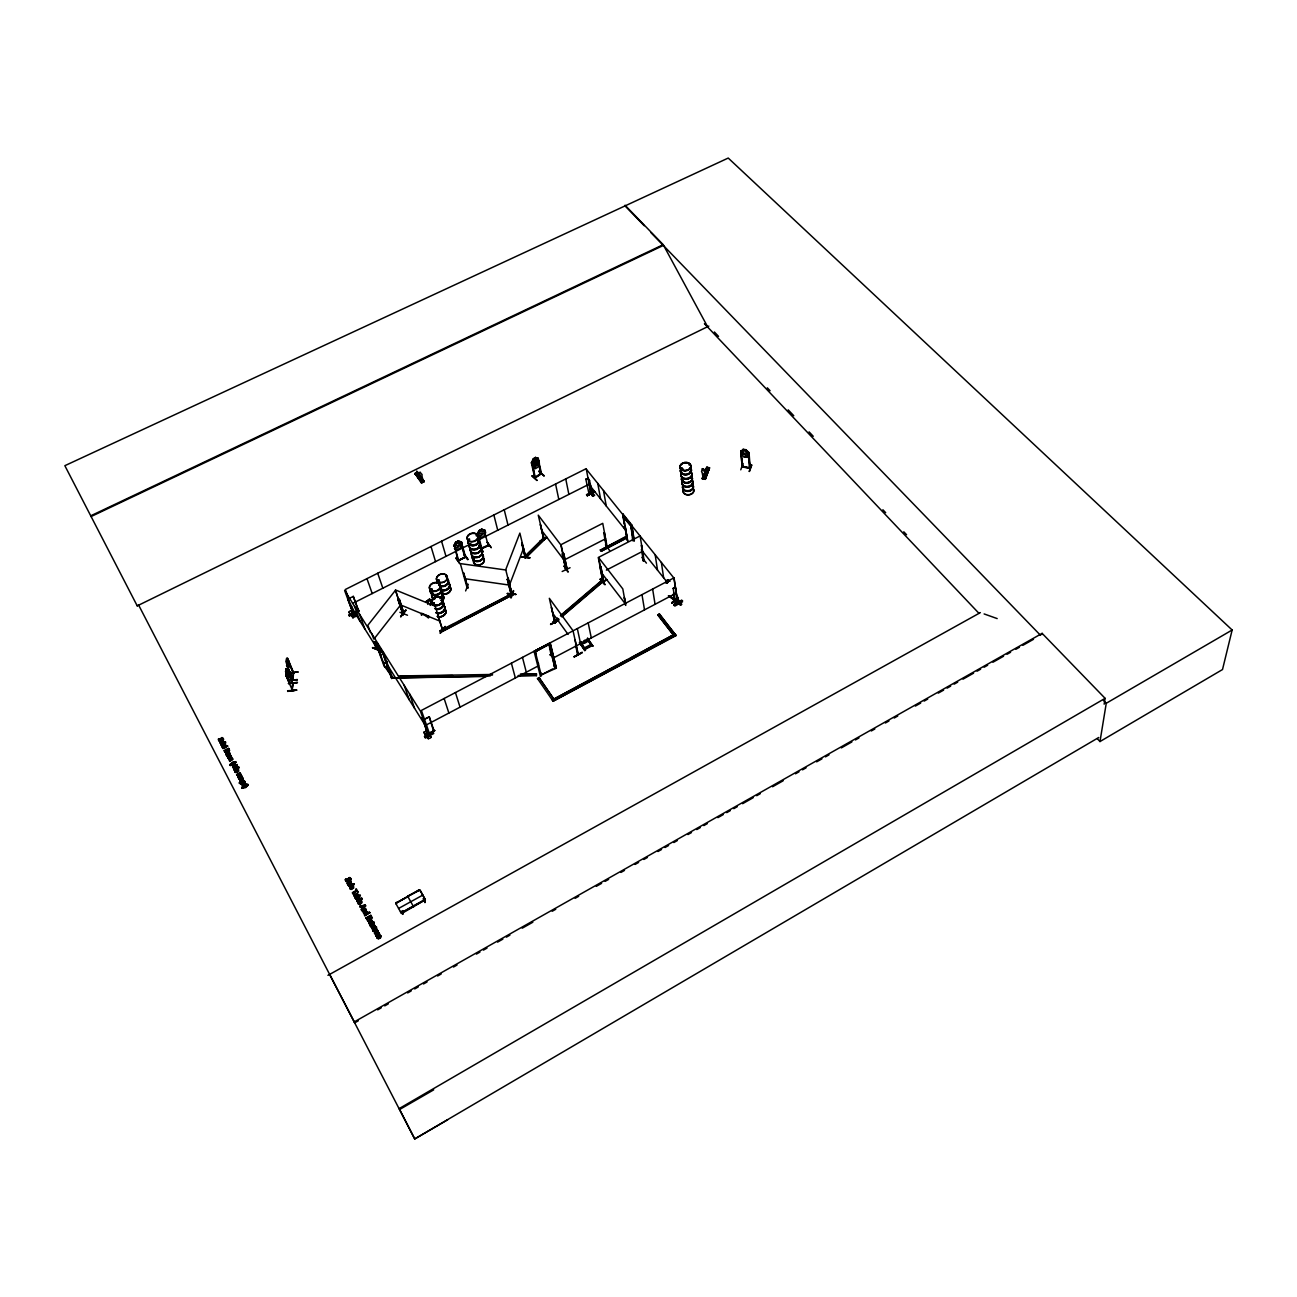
<?xml version="1.0" encoding="UTF-8"?>
<svg xmlns="http://www.w3.org/2000/svg" width="1297" height="1297" viewBox="0 0 1297 1297"><rect width="100%" height="100%" fill="white"/><g stroke="black" fill="none" stroke-linecap="round" stroke-linejoin="round"><path stroke-width="1.5" d="M221.236 738.479C222.711 740.782 218.447 741.544 220.441 743.619M426.794 731.54C429.048 732.983 428.983 735.821 427.151 732.448L422.417 717.711L428.869 734.394L426.745 731.395M221.447 738.56C226.343 741.236 220.522 734.248 220.847 739.906M223.668 739.42L222.079 737.588L220.798 739.566M355.329 898.335L357.194 900.053L359.609 898.059M372.498 647.819L379.989 650.3M376.86 937.682L376.827 936.726M286.475 658.373L287.091 664.404L288.583 665.847C290.025 662.832 285.113 656.331 287.658 658.908M229.569 750.606L229.131 749.326M402.783 913.98L402.913 910.591L402.54 914.32M488.256 545.713L484.251 530.473M224.657 751.725L226.408 752.503L229.358 750.558M227.672 751.433L225.678 752.827L224.138 750.736L228.661 748.418L229.277 749.617M349.704 887.586L350.044 888.899M488.937 545.324L481.219 548.89M353.06 613.513L354.746 616.399L353.416 613.4M377.476 937.634C377.638 934.343 381.577 940.892 380.718 935.899M354.811 615.718L354.6 616.302M460.759 542.292L464.829 557.175M457.825 560.79L465.445 556.867M350.303 887.651L351.552 889.385L350.547 889.304M541.433 473.227L534.64 477.993L535.272 476.956M532.175 462.429L535.223 477.572M353.708 895.157L354.924 896.73M422.644 481.041L422.465 480.782M703.801 477.393L703.509 478.026M354.486 895.643C358.604 894.411 351.827 894.8 356.416 895.919M377.832 930.841L374.622 933.694L377.038 930.581M225.937 753.768L226.586 755.405M673.516 594.091L674.148 600.041L673.289 594.285M673.97 599.376L674.327 599.717M669.139 595.745L674.926 600.187L668.912 595.939M366.435 910.381L365.819 909.051M379.924 935.834C381.675 939.871 377.767 934.132 380.053 936.11M288.291 680.195L297.37 679.612L288.356 680.828M297.418 682.66L288.453 683.535L297.305 682.335M292.182 689.988L293.122 683.179M292.506 678.801L293.154 679.871M293.219 673.127L293.56 672.138L293.041 680.033L286.637 664.956L293.203 679.352M292.474 689.858L292.247 689.291M292.555 682.595L292.846 683.535M285.907 675.494L292.198 689.858M291.971 689.372L292.782 683.195M292.02 690.474L292.895 682.66M293.803 673.305L287.61 658.228M245.895 784.053C242.944 787.328 247.711 784.572 244.938 783.21C241.031 782.367 243.058 788.203 243.155 785.755M286.232 675.299L285.843 676.175M286.232 676.223L285.745 668.879L286.994 668.701L288.599 675.753M288.696 675.737L288.372 678.299L287.221 678.509M288.372 680.893L297.353 679.677L288.291 680.26M298.083 672.089L289.182 672.689M287.658 691.398L296.705 690.117L287.658 691.333M286.54 659.606L288.112 664.275L286.442 659.606M285.729 670.938C287.383 668.377 288.388 680.779 285.632 670.938M286.961 664.761L286.556 665.637M361.458 902.372L359.772 901.253L361.474 902.193M534.818 466.207L531.932 465.283L534.04 458.83L534.786 458.344L537.639 461.667L538.028 463.499L535.402 466.888L533.586 466.417L533.764 461.456L536.083 459.949L538.806 460.986M235.405 770.872L235.843 772.039M378.967 934.78C379.47 931.894 374.59 933.548 376.292 935.607M437.559 614.81L442.634 630.099L435.241 606.202L395.504 589.957L403.189 614.875L398.309 600.073M441.807 629.272L442.893 629.791L441.774 629.353M353.206 886.97C350.757 884.343 353.222 890.212 353.173 886.889M525.009 557.418L525.382 557.759M525.188 557.969L525.609 556.997M522.253 544.173L525.755 557.402M518.362 675.948L536.358 675.672L536.407 673.743L520.405 674.002M536.358 675.672L536.407 673.743M1041.994 634.525L1042.123 633.358L354.292 1021.874L354.762 1022.814L358.296 1020.82M512.056 594.172L508.002 578.251M357.94 894.735L354.827 897.443L357.923 894.492M223.019 739.468L222.014 737.815L221.511 739.841M351.211 882.463L348.099 885.154L351.195 882.219M232.747 758.891L229.553 761.128M237.821 777.162L239.815 775.914M386.23 661.486L386.636 662.297L386.393 661.519M688.869 464.845L689.809 464.683M682.903 480.506L682.789 481.284A5.447 4.037 -7.4 0 0 684.103 486.44A5.447 4.037 -7.4 0 0 691.074 485.921A5.447 4.037 -7.4 0 0 692.128 480.701M243.252 779.221L242.896 778.151M681.46 468.606L682.757 468.687M690.539 467.682A5.496 4.037 -7.4 0 1 689.469 472.919A5.496 4.037 -7.4 0 1 682.433 473.454A5.496 4.037 -7.4 0 1 681.071 468.412L682.141 467.958L682.335 468.995M245.182 783.793C243.463 781.848 246.252 787.084 245.165 783.631M238.113 770.175C238.713 772.963 237.027 767.273 235 771.115M223.619 741.608L220.539 743.44M1104.152 704.206L1105.109 698.337L1042.123 633.358M1097.213 738.593L1099.986 741.544L1106.26 703.266L1232.15 630.002L728.233 158.056L64.85 465.688L137.223 605.877L708.811 326.098M486.359 676.467L392.375 677.974L392.618 676.515M241.664 776.092L240.869 777.081M587.671 638.643L587.055 641.902L584.347 643.328M359.723 898.335L358.556 896.616L359.788 898.059M532.662 467.763L535.418 468.687L537.688 467.277L539.406 463.369L538.287 458.425L535.466 457.533L533.229 458.992L533.051 463.969L534.867 464.439L537.493 461.067L535.402 457.484L533.116 458.911L531.446 462.899M377.151 930.922L374.217 932.9M521.88 543.005L525.463 557.37M419.142 472.481L418.915 472.87M365.624 910.121C359.788 912.877 366.727 912.099 365.219 909.31M454.372 548.469L457.679 549.458L460.305 548.209L462.186 544.448L461.521 542.049L458.214 541.027L455.685 542.389L455.571 547.188L457.695 547.756L460.694 544.61L458.23 540.946L461.554 542.097M532.143 475.804L537.185 480.295M643.134 560.174L643.896 559.769L643.328 560.385M643.993 560.32L643.15 560.774L641.448 545.129L643.296 560.969M477.977 533.634L477.15 533.942L479.177 530.489L479.063 535.369L481.155 535.937L484.154 532.808L483.668 530.992C482.711 526.598 475.869 532.872 481.787 529.257M507.338 593.702L515.866 594.269M602.765 581.429L603.462 580.78M602.846 581.672L603.624 580.975L602.538 580.213L560.58 615.962M358.977 897.832C355.54 902.128 356.124 894.752 359.091 897.929M425.221 899.307L401.373 912.683M424.897 900.653L425.286 899.486L420.277 890.569M425.384 900.086L419.985 890.018M606.445 548.128L607.109 547.188M606.526 547.82L607.028 547.221M455.879 558.099L459.835 563.676L455.96 558.115M220.49 742.614C223.927 738.463 223.052 745.37 220.36 742.5M241.404 782.204C244.728 778.378 243.755 785.107 241.274 782.091M379.081 933.029A2.27 1.929 -29.7 0 1 379.454 933.856L378.935 935.024L378.611 933.418M395.877 903.296L396.347 902.323M395.844 902.89L396.039 903.896M476.194 535.677L477.101 535.337L476.404 535.791M477.718 538.206A5.577 4.15 -15 0 1 477.653 543.929A5.577 4.15 -15 0 1 470.244 545.21A5.577 4.15 -15 0 1 469.044 539.714L468.347 539.082M469.676 539.341L469.368 538.855M566.157 568.88L566.951 568.183L566.27 569.14L561.066 544.643L602.748 523.34L607.353 547.983M563.628 553.414L566.935 568.475M469.417 539.795L468.136 539.844M350.806 878.636L350.352 880.323L349.898 878.345M1232.15 630.002L1222.504 669.544L1099.986 741.544M446.557 576.403L445.714 576.727L446.168 576.046M441.434 599.198L441.645 598.938M433.749 603.073L432.809 602.829M434.122 603.316L432.647 603.04L433.749 603.218M439.067 584.85L438.824 585.109A5.593 4.231 -16.6 0 0 446.525 584.428A5.593 4.231 -16.6 0 0 447.027 578.284M437.413 580.472L438.905 579.889M437.511 583.131A5.593 4.231 -16.6 0 1 437.705 580.878L438.175 580.699M432.436 603.251L433.96 602.667M430.636 588.595L432.063 588.968L430.555 589.551A5.626 4.264 -16.9 0 0 433.198 594.366A5.626 4.264 -16.9 0 0 440.169 592.421A5.626 4.264 -16.9 0 0 440.023 586.876M668.15 582.288L668.539 580.699L669.333 581.153M293.235 672.235L293.333 673.483M242.49 778.67L239.848 780.859M345.651 880.793L345.375 879.431C346.542 878.069 346.218 883.014 347.969 880.42M376.86 937.342L377.005 936.402M419.434 476.615L418.704 476.015L418.509 476.972M568.232 571.782L563.936 565.897L567.908 571.993M222.971 747.234L224.624 745.726L225.71 747.023C224.608 749.39 221.755 746.505 223.765 748.029M375.433 927.874L375.011 928.717L373.876 927.242M482.014 548.826L480.96 548.436L488.791 544.789M347.126 883.16L349.185 882.219M357.324 894.817C357.372 897.394 356.286 892.06 356.999 894.136M458.749 560.596L457.679 560.255L458.165 560.969L454.339 545.421L458.7 560.693L458.538 559.818M600.138 579.256L605.018 584.736L600.171 579.192M231.336 757.383L228.937 759.945C229.374 758.21 233.8 758.469 231.45 759.961M232.114 758.988L229.699 761.42L232.876 759.361L231.466 756.962M427.751 604.402C428.967 598.193 432.776 599.944 430.166 605.391M227.332 750.331L228.207 751.109L228.823 750.266M219.144 739.306L219.728 740.765L220.701 739.857M347.904 878.944L349.444 877.534A1.719 1.427 -28.1 0 1 350.271 877.842L350.774 878.588M293.138 679.952L286.637 664.956M377.816 931.068L374.622 933.694M372.352 921.113L369.175 923.723L372.401 921.616L371.234 919.8L372.498 921.162M425.205 901.561L424.849 902.582L424.8 901.593M744.186 449.8L743.554 452.945L745.435 454.242L746.278 453.431L745.094 449.962M242.766 784.961L243.479 783.761L244.598 785.901M235.487 770.677L236.086 772.234M529.792 557.937L521.426 556.818L529.727 557.613M510.823 597.755L513.288 590.557M511.196 597.836L513.725 590.865M511.002 593.799L511.764 593.572M511.018 593.669L511.975 594.415L505.717 569.691L519.87 533.083L525.788 557.548M229.715 753.444C226.959 755.032 226.797 752.99 226.635 755.276M507.289 579.37L508.148 579.224L507.289 579.37L511.18 594.383L507.386 579.127M508.311 578.284L511.78 594.431M376.049 928.052C367.083 935.64 381.059 925.442 375.092 927.16M509.575 584.817L523.534 548.355M351.649 886.402L353.303 887.164L352.622 888.234M704.012 477.75L704.19 478.771M705.357 479.355L702.163 478.836L706.752 467.277L709.491 467.731L705.292 479.355L709.508 467.844L705.114 479.16L702.552 478.609L702.731 476.891L703.298 478.739M704.806 479.274L709.021 467.844M704.984 479.306L709.491 467.731M704.709 473.032A1.929 1.216 21.1 0 0 704.093 470.941L704.141 470.843M702.277 478.042L702.585 478.901L706.752 467.277M702.763 478.95L707.303 467.487L702.698 478.917M702.925 478.885L707.303 467.487M468.298 584.315L465.607 590.929M702.731 468.622C700.623 469.238 705.6 468.185 704.093 470.941M463.613 573.128L467.893 588.076L463.694 572.901M376.049 934.748L378.384 933.467M748.223 452.507L749.423 468.282L750.379 467.633M749.585 468.314L749.536 467.747M749.52 471.46L751.725 465.169M749.099 471.427L751.693 464.91M740.765 469.822L742.954 463.596M742.192 466.385L742.306 466.109M746.65 457.322L749.147 455.231L746.65 457.322L743.846 456.803L740.96 453.723M748.92 452.831L748.093 452.475L750.266 468.444L749.018 452.556M221.333 739.938L218.966 740.782L219.096 738.625M745.97 449.881L749.034 452.766L745.986 449.8L747.688 454.469L746.018 455.62L742.241 453.464L742.079 451.583L743.197 449.232L746.034 449.751M742.873 466.531L740.863 451.064L742.095 466.92L750.25 468.395M741.608 451.194L740.765 451.275L743.262 449.313M551.436 655.569L550.09 654.596M534.802 466.288L537.088 464.796L538.774 460.824L536.018 459.9L533.829 461.505L532.127 465.364M219.987 742.387L222.046 740.83L223.749 741.625M670.014 581.348L667.744 579.808L667.323 583.342M601.435 569.172L604.029 582.515L603.154 581.478M603.235 582.11L603.51 581.396M229.115 753.573L228.661 754.368L229.018 752.795M554.5 622.106L555.359 622.982L551.452 607.515L554.921 623.063M555.294 622.917L554.808 621.83M565.962 568.735L562.185 553.9M391.564 677.504L391.726 678.509L383.037 653.688L391.726 678.509M372.693 647.511L380.118 650.543M544.027 539.617L538.255 515.152L560.839 544.935L566.157 569.334M544.173 540.136L543.767 539.147M373.633 641.318C376.503 649.975 377.816 650.948 374.736 642.469M247.711 784.296L245.246 786.89L241.712 787.441L245.392 787.166L247.743 784.28L248.181 785.123L245.619 787.587L242.117 788.284L241.68 787.457M632.887 537.023L633.212 537.996L633.033 537.12M229.828 764.711L230.25 765.538L231.45 763.884A4.313 3.324 -27.1 0 1 232.73 762.976L234.222 762.458A4.572 3.518 -27.1 0 1 235.519 762.344L232.844 762.052L229.828 764.711L235.827 761.598M631.331 526.906L631.315 527.684M460.305 548.209L462.137 544.529M364.522 913.623C366.013 909.505 369.775 915.617 364.781 914.255M479.225 530.538L477.312 534.202L478.058 533.813M540.736 672.9L540.881 672.77M481.09 537.72L477.815 536.569L481.09 537.72L483.716 536.407L485.662 532.694L484.997 530.23M538.352 663.14L538.531 664.113M536.05 654.11L536.18 653.85M402.702 914.353L401.178 911.629M535.823 653.185L536.212 654.158L536.018 653.169M353.886 895.222L355.913 894.476M349.931 887.537L352.671 886.029A1.686 1.394 -28.4 0 1 353.53 886.451C354.681 891.428 349.931 884.473 350.466 888.38M361.798 902.923L361.75 901.302A1.686 1.41 -28.8 0 0 360.793 900.864L358.215 902.063L358.361 904.058M350.498 887.699L351.179 886.645M706.006 471.735L706.298 472.611L706.768 471.686M439.002 580.456L437.429 580.634M383.685 663.74L384.058 664.631L383.766 663.594M383.944 664.08L384.107 664.372M380.475 654.855L380.994 655.747L380.588 654.774M380.832 655.439L380.491 654.92M624.489 527.863L623.987 526.955L624.23 527.879M624.505 526.793L625.008 527.571M624.765 526.939L624.976 527.393M627.018 537.882L625.316 526.955M414.829 473.762L417.699 472.335L424.2 481.544L421.33 482.954L414.943 473.389L422.206 482.516L414.975 473.518M423.892 481.69C407.274 455.442 424.622 487.007 423.584 480.911M423.487 481.706L416.969 472.611L423.714 481.771M366.24 910.332L363.16 912.699L366.305 909.667M419.255 476.842L419.158 476.015M226.181 753.768L228.094 752.455L229.747 753.022M242.831 784.766L243.479 783.761M540.719 473.827L541.254 473.016M350.563 882.673L349.574 882.414M350.595 883.079L349.72 881.23L350.563 882.252M235.632 770.969C242.458 774.633 235.924 764.111 235.146 772.039M677.974 602.359L675.542 603.283M243.025 779.14L239.945 781.021M228.71 750.493L227.526 750.639M359.48 898.335L357.064 899.778L355.508 898.724M591.124 493.022L588.806 494.173M590.929 493.087L592.583 495.989L590.832 485.856M577.457 653.85L578.057 654.888L575.041 639.859M348.65 878.896L349.72 878.442M440.315 632.985L445.179 626.386L440.25 632.936M399.898 612.297L407.501 615.232M400.886 616.788L405.848 610.125M376.373 648.873L376.697 647.673M405.961 610.433L400.595 616.707L405.815 610.125M428.059 617.615L428.269 616.075L428.577 617.842L421.898 613.449L421.541 615.167L422.19 614.34M427.037 602.327L429.42 599.198L431.901 600.203L432.695 603.3L431.788 600.284L429.372 599.295L425.773 601.776L429.42 599.311M419.061 472.74L420.406 472.221L421.006 473.859A1.881 1.281 -34.8 0 1 421.882 475.594L423.017 480.668M399.217 599.327L403.999 614.097M544.189 540.217L540.363 524.523L543.881 540.298M374.428 638.464L400.449 605.196M602.748 581.121L603.656 581.137M361.263 902.258L360.761 903.101L359.772 901.253M348.099 878.523L349.574 877.81A1.719 1.41 -28.1 0 1 350.385 878.118L351.098 879.577M231.644 758.064L230.007 754.951L231.109 755.843M377.119 936.661L379.632 935.153A1.719 1.459 -29.8 0 1 380.524 935.607L380.832 936.175M377.719 936.466L377.849 938.412M220.62 740.068L218.95 739.387M425.124 899.94L402.362 913.12L401.146 912.618M396.201 903.215L418.818 889.953L420.196 890.585M682.611 468.752L681.347 469.076L681.606 468.022M675.348 603.802L677.812 602.165L680.325 605.164C686.129 604.305 667.452 590.978 681.655 604.434M675.397 603.413L677.731 601.613M675.915 600.381L677.828 602.132M364.619 913.445L366.856 912.456M374.525 643.182L376.487 648.435M431.917 589.308L430.717 589.649A5.691 4.313 -16.9 0 0 433.247 594.658A5.691 4.313 -16.9 0 0 440.299 592.697A5.691 4.313 -16.9 0 0 440.153 587.055M550.722 655.471L551.144 654.677M551.257 655.747L548.89 643.879L535.126 651.013L541.368 675.688L540.509 676.142M591.027 492.795L588.66 494.854L588.708 493.93M589.535 480.457L588.141 478.723L589.535 480.457L592.826 495.859L590.865 493.541L588.66 494.854M543.994 537.461L524.961 556.17L526.339 557.37L545.372 538.66L543.994 537.461L545.372 538.66M544.108 537.931L525.074 556.624L526.339 557.37M526.242 556.899L545.275 538.19M361.668 909.991L365.592 905.744L361.555 909.716L365.446 908.354L361.733 910.056M705.86 471.719L706.135 472.611M364.765 905.76C362.771 909.651 360.793 905.436 364.879 906.019M361.247 909.148C364.425 906.879 359.382 909.716 362.139 910.834L364.7 909.084L362.139 910.834M434.625 730.47L429.112 733.632M428.934 733.113C445.584 724.796 419.482 739.274 434.252 731.265L429.226 716.738L424.443 719.268L429.388 716.965M600.462 579.046L604.953 584.428M671.733 602.829L678.007 597.285L671.684 602.781M671.781 603.073L678.088 597.577M672.089 603.332L678.363 597.787M666.269 583.131L665.912 580.699L667.793 579.889M665.977 580.764L666.885 580.943L666.074 580.732M377.378 936.353L379.745 935.429A1.719 1.459 -29.8 0 1 380.637 935.883M348.877 612.168L353.043 617.664L348.877 612.168C353.06 607.045 350.822 615.589 355.232 616.513L350.125 603.137M351.211 610.676L355.232 616.513M558.796 619.415L554.305 623.257L553.089 622.349L557.483 618.053M560.466 615.508L602.457 579.759L603.672 580.618L561.682 616.399M553.089 622.349L557.58 618.523M554.305 623.257L558.683 618.961M561.796 616.869L603.754 581.088M355.151 616.302L352.816 617.81M423.779 732.302L428.253 738.625L423.779 732.302L426.697 730.778M426.6 730.487C424.038 734.572 435.889 737.49 428.253 738.625M359.042 610.352L353.368 612.962M361.458 902.907L360.566 903.847L361.555 901.026A1.686 1.41 -28.8 0 0 360.679 900.588L358.085 901.804L358.572 904.285M644.139 560.58L640.102 535.92L598.274 557.499L603.056 581.931M567 568.751L563.773 553.608M742.176 466.661L750.331 468.152M428.821 733.843L429.939 733.032M293.706 673.386L287.302 658.373M465.558 557.191L457.841 560.466M354.016 612.589L358.394 610.417L358.215 611.438M353.562 613.481L354.357 612.379M353.497 613.157L354.211 613.124M396.363 903.036L406.22 897.573M591.205 493.752L588.4 478.577M534.867 477.523L540.541 473.664M534.883 478.107L532.078 462.251L531.316 462.64L534.867 478.155L541.546 473.729L537.979 458.295L540.995 474.167M543.994 475.902L538.936 471.395L543.978 475.594M432.987 602.602L432.825 603.818M360.566 903.847C360.323 899.842 357.161 902.323 359.188 903.993M467.066 587.136L467.293 587.638M467.179 587.687L466.855 587.428M467.812 588.06L466.855 587.379M677.164 601.84L677.618 602.181M706.752 467.471L709.313 467.958M1098.754 737.49L414.732 1138.944L138.633 605.099L137.174 605.812M228.758 754.854C232.73 751.725 223.976 751.174 226.391 755.211M1105.109 698.337L399.152 1108.611L414.732 1138.944L447.676 1119.765M228.013 758.178L230.558 756.864L231.385 758.015L228.694 759.507L232.195 759.004M429.518 733.778L421.395 710.432L674.051 577.813L677.764 602.554L675.397 587.152L673.143 588.352L675.786 603.575M399.606 1109.502L433.684 1089.853M429.712 732.724L428.983 734.07L429.696 732.692M433.555 731.07L429.226 716.738M377.686 1009.86L381.205 1007.866M384.739 1005.888L388.257 1003.894M407.663 992.935L411.181 990.94M414.7 988.946L418.234 986.952M423.519 983.969L427.053 981.975M437.624 975.993L441.158 973.998M453.496 967.027L457.014 965.049M476.404 954.089L479.939 952.095M483.457 950.101L486.991 948.107M497.562 942.125L502.847 939.141M506.381 937.147L509.899 935.153M522.237 928.182L532.824 922.216M552.214 911.256L555.732 909.262M575.138 898.302L578.657 896.308M596.28 886.354L601.581 883.37M605.099 881.376L608.633 879.382M620.971 872.411L624.489 870.417M635.076 864.434L638.594 862.44M643.879 859.457L647.414 857.463M657.984 851.497L661.519 849.503M665.037 847.508L668.571 845.514M673.856 842.531L677.374 840.537M687.961 834.555L691.479 832.561M696.765 829.577L700.299 827.583M703.817 825.589L707.351 823.595M717.922 817.629L723.207 814.629M726.742 812.635L730.26 810.657M733.794 808.663L737.312 806.669M742.614 803.686L753.184 797.704M756.718 795.71L760.237 793.715M772.574 786.744L783.161 780.762M795.499 773.79L799.017 771.812M802.551 769.818L806.069 767.824M816.656 761.842L821.941 758.858M825.459 756.864L828.994 754.87M841.331 747.899L851.902 741.916M855.436 739.938L858.954 737.944M871.292 730.973L874.827 728.979M885.397 722.996L888.931 721.002M894.217 718.019L897.735 716.025M915.374 706.071L920.659 703.071M924.194 701.077L927.712 699.099M938.282 693.117L943.584 690.134M947.102 688.14L950.636 686.145M954.154 684.151L957.689 682.157M962.974 679.174L973.544 673.192M977.079 671.197L980.597 669.203M984.131 667.225L987.649 665.231M992.935 662.232L1003.521 656.266M1007.039 654.272L1010.574 652.278M1015.859 649.294L1019.377 647.3M1022.911 645.306L1033.482 639.324M673.873 604.564C695.468 596.328 669.057 602.619 674.878 606.072L682.562 601.792L681.606 600.624M673.921 604.872L681.557 600.3L674.035 604.953M376.065 936.029L377.07 936.061L376.389 935.526M376.811 937.78L378.643 938.931L376.73 937.423M327.946 975.344L980.37 612.606M432.858 732.027L424.557 736.631L432.776 731.897L433.717 733.502L425.416 738.106L424.476 736.485L432.776 731.897M373.487 924.21L372.855 922.994C369.904 926.139 368.429 925.361 372.693 922.767L373.196 922.475C376.697 920.481 366.711 923.837 370.585 926.317L374.006 923.934M373.358 922.718C375.011 920.838 372.823 925.896 374.493 924.826M374.087 924.048L370.472 926.042L370.877 926.82L373.731 925.491M374.379 926.139L373.309 925.134L370.877 926.82M373.828 924.858L375.935 927.258M373.958 925.134L375.076 925.945L373.844 925.345M401.373 911.191L400.481 911.759L401.422 911.596M424.67 900.102L401.875 912.666M372.498 929.771L372.904 930.549M372.888 929.074C376.276 930.906 370.164 926.512 374.217 928.555M376.811 929.009L373.309 931.278L376.811 929.009L377.216 929.787M377.022 930.679C374.103 929.641 371.817 933.256 376.827 930.516M423.779 719.867L422.125 717.857M675.299 587.46L673.143 588.352M364.408 914.952L364.814 915.731L369.71 912.699L364.814 915.731M367.327 912.91L365.414 914.742M369.434 912.196L367.991 913.331L369.434 912.196L369.823 912.975M370.861 915.325L366.062 917.984L370.861 915.325L372.369 918.13L370.602 916.185L369.402 917.174L370.602 916.185M368.705 917.222L367.051 918.471L368.705 917.222L369.856 919.346M396.509 902.696L406.139 897.378M407.761 896.503L419.207 890.228M419.044 890.504L407.598 896.13L413.646 906.879M367.57 920.773L366.062 917.984M371.347 919.07L367.748 921.065L371.347 919.07L371.364 920.076M370.715 920.092C365.219 924.339 370.569 918.422 371.785 921.081M368.77 922.945C374.849 919.946 369.061 922.167 369.175 923.723M357.129 901.674C368.024 894.427 358.134 902.907 356.74 900.912L361.717 898.173L362.122 898.951M359.691 904.268L358.426 902.744L359.318 901.496M365.203 908.808L366.338 909.716M356.335 888.883L358.215 892.32L356.788 891.023L352.719 893.601L356.788 891.023M352.314 892.79C362.771 888.461 351.13 891.574 352.719 893.601M356.416 893.471L357.486 893.746M354.811 896L356.302 895.643M355.524 898.286L360.063 895.141L358.685 896.892M355.2 898.14L360.063 895.141M358.556 896.616L360.469 895.919M356.124 898.286C361.814 894.265 356.983 902.647 355.994 898.027M346.315 879.317L345.375 879.431M349.704 881.214L351.098 881.96M347.709 884.376L348.099 885.154M349.574 883.37C350.109 885.559 347.483 880.031 348.212 883.987M351.892 883.63L348.52 885.9L351.584 884.23C351.082 881.409 353.838 887.764 351.73 884.441L348.78 886.386L351.73 884.441M351.941 883.679C356.87 883.906 350.303 884.813 353.724 883.792M577.765 653.591L578.365 654.693L573.031 630.715L549.328 598.306L554.889 622.56M574.166 656.72L582.142 652.375M627.035 660.06L552.214 699.975L675.072 633.925L630.601 658.163M675.996 635.108L553.089 701.223L676.061 635.579L659.379 613.87L657.919 615.151L673.597 635.222L657.855 614.681M625.349 604.905L624.327 597.512L625.721 603.478M587.168 495.519L594.675 491.855L587.314 495.746L586.471 494.676L593.831 490.785L594.675 491.855M592.502 495.6L591.189 493.363M550.512 624.197L558.585 620.047L550.69 624.408M550.755 624.522L558.65 620.339M591.173 644.317L591.367 645.209L584.477 648.857L584.298 647.949L591.173 644.317L588.125 640.151M581.332 641.561L584.298 648.597L591.691 644.901L592.907 646.117L587.736 638.432M584.866 650.608L579.5 642.615L584.866 650.608L584.931 649.473L591.886 645.793L591.691 644.901M584.688 649.7L584.736 648.565L584.931 649.473M540.492 676.531L534.088 651.37L550.236 642.89L556.348 668.133L541.092 674.991L552.927 668.83M539.098 678.023L537.525 678.866L538.985 677.585L553.819 699.132L538.985 677.585M657.919 615.151L659.379 613.87M355.07 611.6L348.698 614.875L349.444 616.059L356.075 612.557M355.621 612.362L349.233 615.718L355.573 612.297M607.028 579.581L599.279 583.666L607.207 579.791M641.804 557.305L646.441 563.141M583.715 640.831L585.466 639.907M426.389 724.91L538.563 665.75M552.571 658.373L676.24 593.134M349.185 601.516L347.985 599.587L354.746 616.399M548.89 643.879L535.499 651.564L549.328 644.204L555.1 668.425M535.466 651.564L549.263 644.317L555.003 668.49L553.738 664.242M293.479 672.948L292.522 679.466M609.59 550.495L605.472 544.821M599.895 566.627L600.754 566.465L599.895 566.627L602.992 581.948M750.169 467.86L743.051 466.434M565.703 568.329L565.395 569.091M566.821 568.508L565.832 568.864M562.168 571.507L570.064 567.729M235.551 772.364L236.524 772.461L235.162 772.007M236.605 774.633L240.026 772.85L240.885 774.536L236.605 774.633L236.978 775.363M236.832 775.071L240.172 773.125M241.323 775.249L240.739 774.26M241.793 776.157C239.248 772.218 243.22 778.832 238.518 778.297M237.74 777.049C238.453 778.865 240.188 774.536 239.134 777.422M239.961 776.838L238.453 776.287L238.664 778.589L241.518 777.016L241.469 775.395M242.263 778.524L238.843 778.93L242.28 777.146L243.252 778.832L240.091 781.313L242.296 778.362M239.086 779.384L242.426 777.422M239.394 783.048L239.913 782.48M239.945 782.95L241.712 783.307L240.058 783.129M243.852 781.232C241.566 779.011 240.01 785.22 243.917 781.783M244.776 781.913L240.594 783.874L239.248 782.756M244.144 780.551A1.735 1.346 -27.4 0 1 244.403 781.54L244.922 782.188L241.08 784.101L239.41 783.177M603.624 532.921L604.483 532.743L606.639 548.339L603.786 533.099M606.364 570.113L642.582 551.338M234.887 764.744L231.628 765.084L235.26 763.755M235.179 763.609L231.774 765.376L234.919 764.582M236.33 765.797L232.536 766.835L235.941 765.068L237.302 767.646L235.908 766.154L236.443 767.176L233.509 768.699L237.221 765.911L239.053 767.727L234.287 770.207L233.914 769.461L238.664 766.997L236.767 766.624M236.508 764.727L236.913 765.522L237.092 764.419M232.682 767.127L236.086 765.343L232.763 767.273M233.363 768.408L236.216 766.738M234.06 769.753L238.664 766.997M234.141 769.915L239.053 767.727M383.653 653.348L382.907 653.72L376.552 643.393L383.653 653.348L392.116 677.018L384.674 666.447M226.553 750.071L225.03 751.222L226.553 750.071L226.975 750.882M228.385 749.131L227.202 750.104L228.758 749.861M226.44 755.113L227.461 755.097M227.121 756.459C230.915 754.643 231.563 755.973 227.267 756.735L230.282 754.254L230.153 755.243M227.024 756.297L230.428 754.546M230.38 755.924L231.174 756.897M231.417 757.529L227.786 757.74L231.19 755.973M227.932 758.015L231.336 756.264M539.795 541.643L547.302 537.396L539.698 541.319M627.035 540.055L622.965 514.001L631.736 524.896L634.022 540.962M564.341 559.931L605.586 538.758M219.258 738.95L218.35 739.014M440.121 630.65L512.072 593.621L512.866 594.739L441.029 632.255L440.121 630.65L441.029 632.255M440.267 631.104L454.647 623.695M458.246 621.847L512.072 593.621M220.863 744.462L225.565 742.046L221.236 745.191M221.09 744.9L225.71 742.322M440.899 631.801L512.866 594.739M600.349 550.187L625.657 536.634L626.516 537.704L601.192 551.274L626.597 538.174L625.657 536.634M602.035 549.312L625.738 537.104M221.414 745.548L224.803 743.797L221.787 746.261M225.354 743.473L225.759 744.267M221.641 745.97L224.948 744.089M227.656 746.018L222.938 748.45M223.619 747.737L225.71 747.023M223.019 748.596L227.737 746.164M375.336 641.869L383.28 653.769L375.336 641.869L384.204 666.48M591.027 493.654L588.416 494.108M593.378 496.021L590.119 491.79L593.378 496.021L594.675 495.341L590.346 490.169M627.748 540.736L622.836 516.141L630.877 525.107L633.487 540.525L630.893 525.107L623.338 515.671M386.668 663.61L386.295 661.648M433.506 731.265L434.641 730.762M585.839 479.209L588.141 478.301L585.839 479.209L589.178 494.627M487.315 542.276L491.271 547.756L487.267 542.259M354.081 613.222L358.588 610.952L353.222 596.247L358.718 611.146L353.481 613.594M488.856 545.372L481.138 548.696M632.741 540.784L630.877 525.107M348.666 598.549L353.368 596.458M460.711 542.551L461.278 541.919L465.023 557.451M352.589 603.445L470.973 543.751M478.107 540.152L589.13 484.186M458.279 541.011L455.571 542.292L453.691 546.069L455.685 542.389M457.468 541.838L456.366 544.74L457.76 546.313L459.219 544.513L457.419 541.789M417.974 477.75L420.423 476.404M421.638 482.468L423.746 481.43M416.078 475.059L418.558 473.843M419.174 474.637L416.694 475.869M419.758 475.464L417.31 476.826L419.806 475.594M358.021 611.146L359.237 610.871M354.778 613.222L351.422 605.812M90.725 515.817L663.221 244.679L707.578 326.714L704.822 323.812M91.098 516.53L663.318 245.457M590.784 492.909L592.437 495.908M540.914 474.167L537.363 458.7M352.33 884.1L353.562 884.522M676.645 600.495L680.666 604.953L675.802 599.133M236.881 766.559L238.178 767.402L235.373 764.241M418.882 890.131L420.017 890.455M481.609 548.08L481.981 548.923L477.847 533.586M481.414 549.166L477.15 533.942M458.149 560.936L465.623 557.11L461.278 541.919M229.034 752.973L227.786 752.698L229.115 752.941M237.594 771.423L236.719 769.753L238.194 770.288M244.533 781.832L244.695 781.767A1.735 1.346 -27.4 0 0 244.29 780.843L241.242 781.005L241.712 783.307M236.621 769.607L238.518 769.818M544.043 475.821L538.871 471.07M361.539 906.522C357.859 907.981 363.144 905.241 362.512 908.322M365.235 905.079L359.723 906.36L365.235 905.079L365.722 906.003M677.391 601.759L676.434 600.689M467.633 559.672L463.596 553.9M668.328 595.874L674.78 600.43M551.338 655.147L550.041 654.953M287.95 667.874C290.787 668.295 288.68 662.345 288.599 660.53M285.648 668.895L286.88 670.03M285.486 671.424L287.123 676.645L287.61 671.749M287.869 671.068L288.631 675.769M297.418 682.53L288.453 683.535M287.286 671.311L292.7 683.941L292.944 682.708M287.577 690.766L296.705 690.117L287.675 690.961M398.455 675.964L492.422 674.456M400.611 676.385L452.572 675.542M480.555 675.088L492.552 674.894M522.529 674.424L534.526 674.229M490.234 675.948L392.375 677.974M518.233 675.494L536.245 675.218M438.435 580.002L439.116 580.343M447.157 578.478A5.674 4.296 -16.6 0 1 446.654 584.704A5.674 4.296 -16.6 0 1 438.775 585.255L438.645 585.174M431.788 600.284L431.852 604.305M378.335 932.819L375.676 934.083L375.773 935.948M373.666 927.355L371.947 928.263L372.888 929.56M529.808 557.807L521.426 556.818M507.435 593.329L515.947 594.496L507.338 593.637M505.798 569.999L460.322 563.595L467.163 587.979M464.618 578.673L509.656 585.125M709.07 468.995L706.314 468.541M707.481 473.081L704.725 472.627M744.154 449.864L745.062 450.027M743.862 456.722L746.683 457.241M223.279 748.272L222.29 747.445M239.896 773.839L240.723 774.179M742.889 466.174L743.019 466.758M364.911 915.034L364.052 912.748L367.537 911.937A1.864 1.556 -29.1 0 1 367.862 913.056M238.648 777.665L238.016 775.963L240.058 776.109M241.566 783.015L241.388 781.28L244.095 780.681M376.681 929.738L377.913 930.889M377.07 936.061L375.887 934.699M348.212 884.457L347.32 883.792M401.6 913.234L400.805 912.31M373.017 929.836L371.817 928.004L373.99 927.517M481.738 529.208L485.029 530.295M538.174 458.441L535.402 457.484L537.979 458.295M984.115 613.935L997.182 618.588M742.192 466.92L740.863 451.064M227.591 755.357L226.505 754.206L227.348 752.925M243.739 786.241L242.62 785.074M351.406 889.077L350.336 888.105M421.898 613.449L428.999 616.286M400.481 604.872L439.878 621.117M421.249 614.275L421.541 615.167M364.7 909.084L365.754 910.089M371.817 633.795L373.731 639.064M465.412 556.348L464.926 557.467M372.515 647.754L379.843 650.899M674.57 600.398L673.613 592.81M581.38 641.95L584.363 643.328M364.587 914.936L364.441 912.748L367.651 912.213A1.864 1.556 -29.1 0 1 367.991 913.331M225.516 751.903L227.007 750.979M365.154 914.644L364.392 913.72M378.546 932.64L379.583 934.116M378.951 933.078L376.162 933.208L375.611 935.688M350.012 878.62L348.682 878.409L348.698 879.901M346.137 881.457L347.888 881.506L348.666 880.079M677.456 602.602L675.996 600.916M293.365 673.402L287.237 659.038M445.357 626.678L440.38 633.179M373.876 928.166L372.806 929.187M354.421 896.535C352.103 894.606 356.448 892.66 356.902 895.66M243.123 786.598C239.815 784.896 245.003 780.956 246.008 784.085M552.976 621.879L554.192 622.787M371.25 920.303L371.817 921.243M370.829 925.312L372.855 922.994M349.46 882.43L347.515 882.122L347.45 884.068M223.165 747.558L225.5 746.213M533.716 461.408L534.931 462.948L536.001 459.949M531.867 475.999L536.893 480.522M225.37 751.774L226.845 752.049L226.829 750.59M565.703 569.48L562.46 553.754M235.503 772.493L234.822 771.131M625.041 205.234L663.221 244.679M625.138 205.996L644.236 225.727M651.045 232.763L1040.534 635.335M1103.471 700.38L1106.26 703.266M714.388 331.983L718.554 336.393M767.305 387.819L770.094 390.754M788.187 409.852L793.764 415.721M809.085 431.885L813.251 436.295M882.884 509.753L885.673 512.688M903.782 531.802L906.571 534.737M704.433 323.666L978.992 613.368M594.529 491.433L587.314 495.746M384.998 663.399L384.577 662.475M675.007 603.056L677.715 602.489L675.964 600.349M586.325 469.206L673.954 578.105L677.52 602.7M589.26 484.738L626.273 531.04M641.269 549.798L667.404 582.499M627.651 540.833L627.456 539.99M622.836 516.141L630.196 525.447M659.443 614.34L676.061 635.579M600.252 549.717L601.192 551.274M601.549 572.934L625.527 604.126M374.979 926.885L375.563 928.149M541.708 530.505L564.13 560.223M582.126 652.375L574.133 656.655M348.018 883.841L348.439 882.641L349.704 883.646M587.93 639.34L592.907 646.117M587.298 639.664L591.367 645.209M353.546 613.643L354.875 616.026L353.4 614.259M377.524 930.176L377.946 931.116M580.148 642.291L584.298 647.949M580.343 643.182L584.477 648.857M428.01 733.599L428.432 734.442M552.814 613.4L568.102 634.411M243.042 785.836L242.588 784.88M240.172 774.585L239.41 774.098M550.236 642.89L534.088 651.37M480.085 547.447L483.149 551.874L480.765 549.28M480.068 547.772L483.051 551.565M512.185 594.091L512.996 595.21M417.423 472.173L424.151 481.56M556.348 668.133L550.058 643.15M423.017 481.69L422.692 480.587M415.462 473.275L422.206 482.533M415.316 473.518L421.882 482.695M350.628 881.214L351.309 882.511M453.626 545.778L454.388 545.729M351.438 610.53L355.605 616.415M537.412 678.412L553.089 701.223M426.47 730.551L431.123 737.134M430.734 737.263L426.308 730.892M223.635 741.365C222.468 738.804 218.788 743.473 218.35 739.63M240.123 776.06L240.691 776.968L240.95 775.655M353.773 883.679L354.276 884.7M345.699 880.922L348.018 881.782L348.569 879.625M346.04 881.506L345.424 880.144M350.093 605.342L380.686 654.207M387.041 664.34L425.448 725.672M386.976 661.778L386.879 661.47M385.809 662.345L385.858 662.572M385.339 662.621L385.517 662.864M392.116 677.018L385.825 666.739L385.063 667.096L375.692 641.675M582.223 652.683L574.247 657.012M423.114 898.659L425.205 902.42M395.877 903.555L401.049 912.861M355.783 889.175L356.626 890.78M350.206 879.998L351.114 879.917M369.272 916.898L370.423 919.038M378.708 935.834L379.729 937.731M362.171 906.376L362.965 907.884M346.169 879.009C344.937 881.555 349.315 882.268 347.791 879.317M366.921 918.195L368.137 920.465M359.723 906.36L360.128 907.17M604.045 582.483L603.186 581.559M427.199 732.432L422.417 717.711M227.786 752.698L228.661 754.368M243.933 783.534L244.809 785.22M329.633 974.404L354.762 1022.814M587.719 638.189L591.254 644.949L587.233 638.448M581.705 643.507L584.38 648.597M224.138 750.736L228.661 748.418M242.117 788.284L248.181 785.123M230.282 765.522L231.304 763.593A4.313 3.324 -27.1 0 1 232.585 762.685L234.076 762.166A4.572 3.518 -27.1 0 1 235.373 762.052L236.265 762.425M227.526 751.141L229.18 751.239L229.391 749.893M237.367 772.088L238.535 769.77M241.793 778.33L242.62 778.962M352.427 888.98L353.4 886.175A1.686 1.394 -28.4 0 0 352.541 885.754L350.222 886.645L349.882 888.542M356.74 900.912L361.717 898.173M379.535 938.509L380.832 936.175M379.616 934.651L378.935 935.024M289.15 673.094L297.97 671.911M286.896 668.798L293.057 683.892L286.588 668.847M398.568 908.467L422.838 895.076M357.696 893.957L358.037 894.768M350.125 878.636L350.433 879.609M240.091 783.226L239.767 782.026M421.347 481.495L419.531 476.745A1.881 1.281 -34.8 0 1 419.288 474.605M353.449 614.519L344.613 590.492L420.439 711.194L428.432 734.313M348.763 598.776L345.342 589.487L586.212 468.655L591.027 494.06M348.261 599.441L353.676 614.113M354.47 606.185L359.901 621.004M359.431 614.081L364.83 628.867M370.504 632.66L367.845 625.284L395.455 590.281L403.335 614.178M377.297 643.02L379.259 648.5M222.435 747.737L223.7 745.872L225.937 745.824A1.735 1.313 -26.8 0 1 226.181 746.78M366.97 578.624L372.207 593.556M404.145 685.254L409.252 699.813M409.512 693.798L414.586 708.34M377.719 573.242L382.842 588.19M243.804 781.086L244.063 782.075M399.379 599.101L404.21 614.097M398.049 599.976L403.189 614.875M444.141 698.499L448.875 713.058M455.442 692.566L460.046 707.157M431.009 546.507L435.549 561.617M415.591 474.313L418.12 473.227M418.882 473.243L419.223 474.767M441.564 541.206L445.99 556.348M511.391 663.189L515.363 677.991M522.464 657.384L526.306 672.203M493.865 514.974L497.74 530.262M504.225 509.77L508.002 525.09M522.026 544.789L525.188 558.115M575.528 644.82L577.57 654.385M577.327 628.591L580.57 643.604M585.32 649.359L585.514 650.267M555.57 484.024L558.812 499.458M588.19 622.884L591.302 637.929M565.751 478.917L568.88 494.384M600.608 566.254L603.754 582.661L598.63 557.645L622.803 588.903L625.77 605.423M703.055 477.636L702.147 472.513A1.929 1.216 21.1 0 1 702.261 470.633L702.131 469.141M597.755 483.392L600.576 498.907M603.478 490.525L606.266 506.025M623.517 515.801L624.408 521.718M625.446 527.847L627.018 537.12M622.965 514.001L624.651 523.956M631.736 524.896L634.363 540.8M641.983 594.642L644.512 609.866M652.634 589.049L655.066 604.305M655.163 554.743L657.514 570.129M661.357 562.444L663.659 577.813M665.977 580.634L666.334 583.147M702.731 476.891L705.341 477.847M706.022 469.319L708.762 469.627M223.603 741.349L221.657 743.748L219.793 742.37M222.354 747.51L223.165 745.807L225.791 745.532A1.735 1.313 -26.8 0 1 226.035 746.488M704.757 472.951L704.903 477.928M478.852 542.405A5.561 4.15 -15 0 1 478.788 548.128A5.561 4.15 -15 0 1 471.395 549.393A5.561 4.15 -15 0 1 470.195 543.913M478.788 541.903A5.642 4.215 -15 0 1 478.706 547.691A5.642 4.215 -15 0 1 471.233 548.988A5.642 4.215 -15 0 1 470 543.427M479.76 545.761A5.561 4.167 -15 0 1 477.507 552.83A5.561 4.167 -15 0 1 470.227 549.425M479.468 542.519A5.561 4.15 -15 0 1 475.01 549.15A5.561 4.15 -15 0 1 469.384 544.27M477.572 541.125A5.561 4.15 -15 0 1 478.658 541.708M477.718 537.915A5.658 4.215 -15 0 1 477.961 543.394A5.658 4.215 -15 0 1 470.941 545.324A5.658 4.215 -15 0 1 468.282 540.525M477.653 537.704A5.658 4.215 -15 0 1 477.896 543.184A5.658 4.215 -15 0 1 470.892 545.113A5.658 4.215 -15 0 1 468.233 540.298M478.35 538.32A5.577 4.15 -15 0 1 473.875 544.951A5.577 4.15 -15 0 1 468.233 540.071M478.706 545.307A5.561 4.167 -15 0 1 480.765 550.268A5.561 4.167 -15 0 1 474.491 553.446A5.561 4.167 -15 0 1 470.26 549.571M474.329 558.958A5.496 4.134 -15.1 0 0 475.529 564.422A5.496 4.134 -15.1 0 0 482.824 563.157A5.496 4.134 -15.1 0 0 482.889 557.467A5.512 4.15 -15.1 0 1 482.873 563.255A5.512 4.15 -15.1 0 1 475.545 564.519A5.512 4.15 -15.1 0 1 474.345 559.039M482.014 553.965A5.593 4.199 -15 0 1 482.273 559.429A5.593 4.199 -15 0 1 475.334 561.342A5.593 4.199 -15 0 1 472.692 556.543M472.643 556.332A5.593 4.199 -15 0 0 475.286 561.131A5.593 4.199 -15 0 0 482.208 559.218A5.593 4.199 -15 0 0 481.965 553.754A5.512 4.15 -15 0 1 482.095 558.942A5.512 4.15 -15 0 1 475.253 560.839A5.512 4.15 -15 0 1 472.643 556.105M480.911 549.831A5.61 4.199 -15 0 1 481.155 555.294A5.61 4.199 -15 0 1 474.216 557.224A5.61 4.199 -15 0 1 471.557 552.425M480.847 549.62A5.61 4.215 -15 0 1 481.106 555.084A5.61 4.215 -15 0 1 474.151 557.013A5.61 4.215 -15 0 1 471.508 552.214M480.684 547.107A5.528 4.15 -15 0 1 476.258 553.722A5.528 4.15 -15 0 1 470.649 548.842M478.804 545.713A5.528 4.15 -15 0 1 479.89 546.296M480.911 550.123A5.528 4.15 -15 0 1 479.339 556.867A5.528 4.15 -15 0 1 471.541 554.857M443.185 602.505A5.658 4.313 -17.1 0 1 442.374 607.45A5.658 4.313 -17.1 0 1 436.408 609.428M443.412 605.034A5.642 4.313 -17.1 0 1 443.412 610.838A5.642 4.313 -17.1 0 1 436.165 612.46M442.536 605.099A5.642 4.313 -17.1 0 1 444.06 611A5.642 4.313 -17.1 0 1 436.376 613.141M437.365 616.286A5.61 4.296 -17.2 0 0 444.579 614.665A5.61 4.296 -17.2 0 0 444.579 608.893A5.642 4.313 -17.2 0 1 444.628 614.762A5.642 4.313 -17.2 0 1 437.429 616.545A5.642 4.313 -17.2 0 0 444.628 614.762A5.642 4.313 -17.2 0 0 444.66 609.12M442.504 604.807A5.723 4.377 -17.1 0 1 444.06 610.806A5.723 4.377 -17.1 0 1 436.262 612.962M442.455 604.597A5.723 4.377 -17.1 0 1 443.996 610.595A5.723 4.377 -17.1 0 1 436.197 612.751M443.12 602.019A5.739 4.377 -17.1 0 1 441.774 607.515A5.739 4.377 -17.1 0 1 434.933 608.682M441.207 600.527A5.739 4.377 -17.1 0 1 442.309 601.16M442.974 601.824A5.658 4.313 -17.1 0 1 441.661 607.223A5.658 4.313 -17.1 0 1 434.9 608.39M441.093 600.333A5.658 4.313 -17.1 0 1 442.18 600.965M690.62 468.412A5.496 4.037 -7.4 0 1 689.566 473.648A5.496 4.037 -7.4 0 1 682.53 474.167A5.496 4.037 -7.4 0 1 681.168 469.125M690.263 471.978A5.48 4.037 -7.4 0 1 690.75 477.426A5.48 4.037 -7.4 0 1 683.47 478.69A5.48 4.037 -7.4 0 1 681.719 473.454M690.28 471.686A5.545 4.102 -7.4 0 1 690.782 477.199A5.545 4.102 -7.4 0 1 683.389 478.48A5.545 4.102 -7.4 0 1 681.622 473.194M690.247 471.46A5.545 4.102 -7.4 0 1 690.75 476.988A5.545 4.102 -7.4 0 1 683.357 478.269A5.545 4.102 -7.4 0 1 681.59 472.967M691.058 472.027A5.48 4.037 -7.4 0 1 690.004 477.247A5.48 4.037 -7.4 0 1 682.984 477.782A5.48 4.037 -7.4 0 1 681.622 472.74M690.653 468.136A5.561 4.102 -7.4 0 1 689.582 473.437A5.561 4.102 -7.4 0 1 682.449 473.972A5.561 4.102 -7.4 0 1 681.055 468.865M692.176 477.296A5.48 4.053 -7.4 0 1 687.07 482.792A5.48 4.053 -7.4 0 1 681.655 478.09M692.128 477.053A5.447 4.037 -7.4 0 1 687.037 482.533A5.447 4.037 -7.4 0 1 681.638 477.847M693.052 488.288A5.415 4.021 -7.4 0 1 691.998 493.492A5.415 4.021 -7.4 0 1 685.075 494.011A5.415 4.021 -7.4 0 1 683.714 488.985M692.193 477.474A5.464 4.053 -7.4 0 1 687.086 482.987A5.464 4.053 -7.4 0 1 681.671 478.269M692.047 479.987A5.447 4.037 -7.4 0 1 690.993 485.208A5.447 4.037 -7.4 0 1 684.005 485.727A5.447 4.037 -7.4 0 1 682.644 480.684M691.755 484.203A5.431 4.037 -7.4 0 1 692.533 489.326A5.431 4.037 -7.4 0 1 685.854 491.174A5.431 4.037 -7.4 0 1 682.773 486.683M692.16 480.425A5.528 4.086 -7.4 0 1 691.09 485.71A5.528 4.086 -7.4 0 1 684.022 486.245A5.528 4.086 -7.4 0 1 682.644 481.138M692.128 480.198A5.528 4.086 -7.4 0 1 691.074 485.483A5.528 4.086 -7.4 0 1 683.989 486.018A5.528 4.086 -7.4 0 1 682.611 480.911M693.101 488.531A5.431 4.037 -7.4 0 1 692.047 493.735A5.431 4.037 -7.4 0 1 685.092 494.254A5.431 4.037 -7.4 0 1 683.73 489.212M691.787 483.911A5.512 4.086 -7.4 0 1 692.566 489.115A5.512 4.086 -7.4 0 1 685.789 490.979A5.512 4.086 -7.4 0 1 682.676 486.424M691.674 483.489A5.431 4.037 -7.4 0 1 692.452 488.612A5.431 4.037 -7.4 0 1 685.756 490.461A5.431 4.037 -7.4 0 1 682.676 485.97M692.209 477.701A5.447 4.037 -7.4 0 1 687.118 483.181A5.447 4.037 -7.4 0 1 681.719 478.48M437.511 583.391A5.674 4.296 -16.6 0 1 437.705 581.105M448.373 582.58A5.658 4.28 -16.6 0 1 447.87 588.806A5.658 4.28 -16.6 0 1 440.023 589.357M447.238 578.981A5.593 4.231 -16.6 0 1 447.238 584.655A5.593 4.231 -16.6 0 1 440.056 586.276M448.243 582.385A5.577 4.231 -16.6 0 1 447.757 588.53A5.577 4.231 -16.6 0 1 440.007 589.065M448.454 583.083A5.577 4.231 -16.6 0 1 448.47 588.757A5.577 4.231 -16.6 0 1 441.288 590.362M449.394 586.26A5.561 4.215 -16.6 0 1 448.892 592.389A5.561 4.215 -16.6 0 1 441.191 592.924A5.577 4.231 -16.6 0 0 448.94 592.486A5.577 4.231 -16.6 0 0 449.475 586.487M448.438 582.791A5.658 4.28 -16.6 0 1 448.454 588.546A5.658 4.28 -16.6 0 1 441.175 590.184M441.239 593.167A5.577 4.231 -16.6 0 0 448.973 592.632A5.577 4.231 -16.6 0 0 449.427 586.341M440.234 587.557A5.626 4.264 -16.9 0 1 440.056 593.442A5.626 4.264 -16.9 0 1 432.614 594.723A5.626 4.264 -16.9 0 1 431.512 589.065M441.466 591.643A5.61 4.248 -17 0 1 439.764 598.598M434.268 598.971A5.61 4.248 -17 0 1 432.776 593.151M441.45 591.367A5.674 4.313 -17 0 1 440.931 597.625M434.155 598.792A5.674 4.313 -17 0 1 432.631 592.891M443.217 595.663A5.577 4.248 -17 0 1 441.92 600.981M432.939 599.668A5.577 4.248 -17 0 1 433.133 597.414M441.353 594.221A5.577 4.248 -17 0 1 442.423 594.82M441.385 591.156A5.674 4.313 -17 0 1 440.867 597.414M434.09 598.582A5.674 4.313 -17 0 1 431.917 593.783M440.186 590.346A5.61 4.248 -17 0 1 440.753 597.139M435.338 598.647A5.61 4.248 -17 0 1 431.917 593.556M440.218 587.265A5.691 4.313 -16.9 0 1 440.364 592.907A5.691 4.313 -16.9 0 1 433.311 594.869A5.691 4.313 -16.9 0 1 430.717 589.908M443.315 595.89A5.593 4.264 -17 0 1 442.001 601.224M432.987 599.895A5.593 4.264 -17 0 1 433.182 597.641M533.634 463.467L535.239 464.537L534.396 467.244L535.693 464.634L537.655 465.12L536.018 464.018L536.828 461.456L535.564 463.888L533.634 463.467M534.575 461.294L535.483 465.396L536.763 463.467L535.321 460.808L534.623 461.343M480.149 530.441L479.874 532.921L481.219 534.494L482.419 531.64L480.149 530.441M223.084 741.673C219.679 745.807 220.474 738.917 223.214 741.787M376.941 644.901L377.395 645.906L377.022 644.868M464.115 553.997L468.022 559.526L464.067 553.981M420.812 481.009L423.114 479.89L420.812 481.009M286.248 660.919L286.961 665.669L286.215 660.886M708.308 470.779L705.568 470.325L708.308 470.779M707.919 471.8L705.163 471.346L707.919 471.8M421.979 481.041L422.303 482.144L421.979 481.041M469.482 541.157A5.593 4.167 -15 0 0 477.993 536.861A5.593 4.167 -15 0 0 469.984 533.78A5.593 4.167 -15 0 0 469.482 541.157M469.595 541.498A5.577 4.15 -15 0 0 478.074 537.217A5.577 4.15 -15 0 0 470.098 534.153A5.577 4.15 -15 0 0 469.595 541.498M435.143 605.31A5.674 4.313 -17.1 0 0 442.407 599.409A5.674 4.313 -17.1 0 0 433.263 598.079A5.674 4.329 -17.1 0 0 435.16 605.342A5.674 4.329 -17.1 0 0 442.423 599.409A5.674 4.329 -17.1 0 0 433.263 598.079A5.674 4.313 -17.1 0 0 435.143 605.31M435.257 605.667A5.658 4.313 -17.1 0 0 442.504 599.765A5.658 4.313 -17.1 0 0 433.393 598.436A5.658 4.313 -17.1 0 0 435.257 605.667M435.192 605.456A5.674 4.329 -17.1 0 0 442.455 599.538A5.674 4.329 -17.1 0 0 433.311 598.209A5.674 4.329 -17.1 0 0 435.192 605.456M682.773 470.146A5.512 4.053 -7.5 0 0 690.879 465.996A5.512 4.053 -7.5 0 0 682.546 463.126A5.512 4.053 -7.5 0 0 682.773 470.146M682.822 470.519A5.496 4.037 -7.5 0 0 690.912 466.385A5.496 4.037 -7.5 0 0 682.595 463.499A5.496 4.037 -7.5 0 0 682.822 470.519M682.789 470.308A5.512 4.053 -7.5 0 0 690.912 466.158A5.512 4.053 -7.5 0 0 682.562 463.272A5.512 4.053 -7.5 0 0 682.789 470.308M440.105 582.499A5.626 4.248 -16.5 0 0 447.287 576.679A5.626 4.248 -16.5 0 0 438.224 575.398A5.626 4.248 -16.5 0 0 440.105 582.499M440.137 582.629A5.626 4.248 -16.5 0 0 447.319 576.808A5.626 4.248 -16.5 0 0 438.256 575.528A5.626 4.248 -16.5 0 0 440.137 582.629M433.036 591.14A5.642 4.264 -16.9 0 0 440.25 585.287A5.642 4.264 -16.9 0 0 431.171 583.99A5.642 4.264 -16.9 0 0 433.036 591.14M433.149 591.464A5.626 4.248 -16.9 0 0 440.332 585.628A5.626 4.248 -16.9 0 0 431.285 584.331A5.626 4.248 -16.9 0 0 433.149 591.464"/></g></svg>
